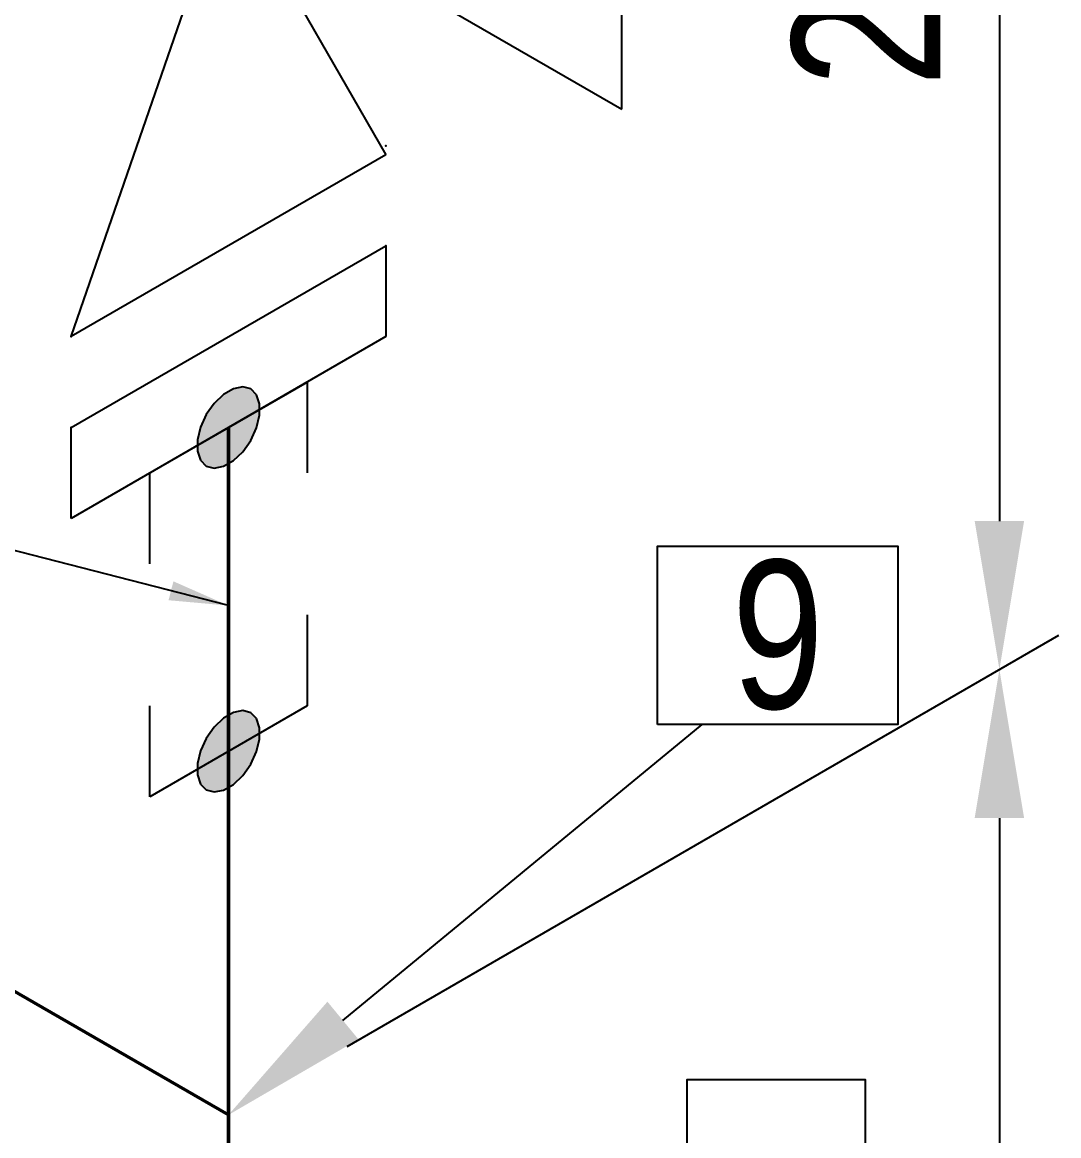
# Model space of a CAD drawing. Header units: millimetres. Extents: x 0 to 594, y 0 to 420.
# Drawn here: x 280.3 to 297.76, y 128.07 to 146.82 of the extents above; entities that cross this region are included whole.
import ezdxf
from ezdxf import colors
from ezdxf.entities.mleader import LeaderData, LeaderLine
from ezdxf.enums import TextEntityAlignment as Align
from ezdxf.math import Vec2, Vec3

# ---------------------------------------------------------------- set-up
doc = ezdxf.new("R2010")
doc.units = ezdxf.units.MM
doc.header["$LTSCALE"] = 0.25
for name, color, linetype in [('밸브', 4, 'Continuous'), ('용접', 1, 'Continuous'), ('주석', 7, 'Continuous'), ('치수', 1, 'Continuous')]:
    doc.layers.add(name, color=color, linetype=linetype)
doc.layers.add('파이프 작은 보어', color=30, linetype='Continuous', lineweight=50)
doc.styles.add('AdskIsoAnnotation', font='arial.ttf', dxfattribs={"width": 0.8, "height": 1})
doc.styles.add('AdskIsoMetric', font='arial.ttf', dxfattribs={"width": 0.8, "height": 2.5})
doc.styles.add('AdskIsoMetric-30', font='arial.ttf', dxfattribs={"width": 0.8, "height": 2.5})
doc.styles.add('AdskIsoMetric30', font='arial.ttf', dxfattribs={"width": 0.8, "oblique": 30, "height": 2.5})
doc.styles.get("Standard").update_dxf_attribs({"font": 'arial.ttf'})
doc.dimstyles.new('AdskIsoMetric', dxfattribs={"dimtxt": 2.5, "dimasz": 2.5, "dimexe": 1, "dimexo": 2, "dimgap": 0.8, "dimtad": 1, "dimdec": 0, "dimrnd": 1, "dimzin": 0, "dimdsep": 46, "dimtxsty": 'AdskIsoMetric', "dimcen": 0, "dimclrt": 7, "dimadec": 0, "dimazin": 0, "dimtfac": 1, "dimtdec": 0, "dimtmove": 1, "dimatfit": 3, "dimfxl": 0, "dimfrac": 2, "dimtolj": 1, "dimtzin": 0, "dimarcsym": 0})

# ---------------------------------------------------------------- blocks, each defined once
blk = doc.blocks.new('플랜지-2-IsoRight')
at = {"color": 0, "linetype": 'ByBlock', "lineweight": -2}
blk.add_wipeout([(0.0442, -0.2296), (-0.0442, -0.1786), (-0.0442, 0.2296), (0.0442, 0.1786)], dxfattribs=at)
at = {"color": 0, "linetype": 'ByBlock', "lineweight": -2, "extrusion": (-0.707107, -0.408248, 0.57735)}
for p, q in [((-0.0442, -0.1786), (-0.0442, 0.2296)), ((-0.0442, 0.2296), (0.0442, 0.1786)), ((0.0442, 0.1786), (0.0442, -0.2296)), ((0.0442, -0.2296), (-0.0442, -0.1786))]:
    blk.add_line(p, q, dxfattribs=at)
at = {"color": 0, "linetype": 'ByBlock', "lineweight": -2}
blk.add_wipeout([(0.0442, -0.2296), (-0.0442, -0.1786), (-0.0442, 0.2296), (0.0442, 0.1786)], dxfattribs=at)
at = {"color": 0, "linetype": 'ByBlock', "lineweight": -2, "extrusion": (-0.707107, -0.408248, 0.57735)}
for p, q in [((-0.0442, -0.1786), (-0.0442, 0.2296)), ((-0.0442, 0.2296), (0.0442, 0.1786)), ((0.0442, 0.1786), (0.0442, -0.2296)), ((0.0442, -0.2296), (-0.0442, -0.1786))]:
    blk.add_line(p, q, dxfattribs=at)
blk = doc.blocks.new('개스킷-2-IsoRight')
at = {"color": 0, "linetype": 'ByBlock', "lineweight": -2, "extrusion": (-1, 0, 0)}
for p in [(-0.0529, 0.2347), (0.0442, 0.1786), (-0.0442, -0.1786), (0.0442, -0.2296)]:
    blk.add_point(p, dxfattribs=at)
blk = doc.blocks.new('볼 밸브-2-IsoRight')
at = {"color": 0, "linetype": 'ByBlock', "lineweight": -2, "extrusion": (-0.707107, -0.408248, 0.57735)}
for p, q in [((-0.3536, 0), (-0.3536, 0.4082)), ((-0.3536, 0.4082), (-0.1006, 0.1163)), ((-0.1006, -0.0002), (-0.3536, 0)), ((0.3536, 0), (0.1007, -0.0001)), ((0.3536, -0.4082), (0.3536, 0)), ((0.1125, -0.065), (0.1125, -0.065)), ((0.1006, -0.1163), (0.3536, -0.4082))]:
    blk.add_line(p, q, dxfattribs=at)
at = {"linetype": 'ByBlock'}
for start_param, end_param in [(-2.356194, 0.785398), (0.785398, 3.926991)]:
    blk.add_ellipse((0, 0), major_axis=(-0.0796, 0.1378), ratio=0.57735, start_param=start_param, end_param=end_param, dxfattribs=at)
blk = doc.blocks.new('Operator_Lever-1-IsoLeft')
at = {"color": 0, "linetype": 'ByBlock', "lineweight": -2, "extrusion": (0, 0.816497, 0.57735)}
for p, q in [((0, 0), (-0.4419, -0.2552)), ((-0.4419, -0.2552), (-0.2652, -0.3572))]:
    blk.add_line(p, q, dxfattribs=at)
blk = doc.blocks.new('*D75')
at = {"layer": 'Defpoints', "color": 0}
for p in [(249.425, 146.211), (238.202, 139.731), (283.77, 128.422)]:
    blk.add_point(p, dxfattribs=at)
at = {"layer": '치수', "color": 0, "lineweight": -2}
for p, q in [((247.425, 145.056), (237.202, 139.154)), ((268.615, 122.172), (240.367, 138.481)), ((281.77, 127.268), (269.78, 120.345))]:
    blk.add_line(p, q, dxfattribs=at)
at = {"layer": '치수', "color": 0}
for points in [[(240.576, 138.842), (240.159, 138.12), (238.202, 139.731)], [(268.823, 122.533), (268.407, 121.812), (270.78, 120.922)]]:
    blk.add_solid(points, dxfattribs=at)
at = {"layer": '치수', "color": 7, "insert": (258.297, 130.746), "char_height": 2.5, "attachment_point": 5, "rotation": 330, "style": 'AdskIsoMetric30'}
blk.add_mtext('\\A1;359', dxfattribs=at)
blk = doc.blocks.new('*D76')
at = {"layer": 'Defpoints', "color": 0}
for p in [(286.422, 156.839), (296.761, 135.922), (283.77, 128.422)]:
    blk.add_point(p, dxfattribs=at)
at = {"layer": '치수', "color": 0, "lineweight": -2}
for p, q in [((288.422, 157.994), (297.761, 163.386)), ((296.761, 160.308), (296.761, 138.422)), ((285.77, 129.577), (297.761, 136.5))]:
    blk.add_line(p, q, dxfattribs=at)
at = {"layer": '치수', "color": 0}
for points in [[(296.344, 160.308), (297.177, 160.308), (296.761, 162.808)], [(296.344, 138.422), (297.177, 138.422), (296.761, 135.922)]]:
    blk.add_solid(points, dxfattribs=at)
at = {"layer": '치수', "color": 7, "insert": (294.516, 148.069), "char_height": 2.5, "attachment_point": 5, "rotation": 90, "style": 'AdskIsoMetric-30'}
blk.add_mtext('\\A1;227', dxfattribs=at)
blk = doc.blocks.new('*D77')
at = {"layer": 'Defpoints', "color": 0}
for p in [(283.77, 128.422), (296.761, 97.459), (283.77, 89.959)]:
    blk.add_point(p, dxfattribs=at)
at = {"layer": '치수', "color": 0, "lineweight": -2}
for p, q in [((285.77, 129.577), (297.761, 136.5)), ((296.761, 133.422), (296.761, 99.959)), ((285.77, 91.114), (297.761, 98.037))]:
    blk.add_line(p, q, dxfattribs=at)
at = {"layer": '치수', "color": 0}
for points in [[(296.344, 133.422), (297.177, 133.422), (296.761, 135.922)], [(296.344, 99.959), (297.177, 99.959), (296.761, 97.459)]]:
    blk.add_solid(points, dxfattribs=at)
at = {"layer": '치수', "color": 7, "insert": (294.494, 115.382), "char_height": 2.5, "attachment_point": 5, "rotation": 90, "style": 'AdskIsoMetric-30'}
blk.add_mtext('\\A1;328', dxfattribs=at)
blk = doc.blocks.new('티-2-Iso2DSkew0')
at = {"color": 0, "linetype": 'ByBlock', "lineweight": -2, "extrusion": (-0.707107, -0.408248, 0.57735)}
for p, q in [((0, 0), (0, 6.124)), ((0, 0), (-5.303, 3.062)), ((0, -6.124), (0, 0))]:
    blk.add_line(p, q, dxfattribs=at)
blk = doc.blocks.new('SocketWeld-2-IsoRight')
blk.add_hatch(color=256).paths.add_polyline_path([(0.0055, -0.0435), (0.0057, -0.0436), (0.006, -0.0436), (0.0062, -0.0436), (0.0064, -0.0437), (0.0066, -0.0437), (0.0068, -0.0438), (0.007, -0.0438), (0.0072, -0.0439), (0.0075, -0.0439), (0.0077, -0.0439), (0.0079, -0.044), (0.0081, -0.044), (0.0083, -0.0441), (0.0085, -0.0441), (0.0088, -0.0442), (0.009, -0.0442), (0.0092, -0.0443), (0.0094, -0.0443), (0.0096, -0.0443), (0.0098, -0.0444), (0.01, -0.0444), (0.0103, -0.0445), (0.0105, -0.0445), (0.0107, -0.0446), (0.0109, -0.0446), (0.0111, -0.0446), (0.0113, -0.0447), (0.0115, -0.0447), (0.0118, -0.0448), (0.012, -0.0448), (0.0122, -0.0449), (0.0124, -0.0449), (0.0126, -0.0449), (0.0128, -0.045), (0.013, -0.045), (0.0133, -0.0451), (0.0135, -0.0451), (0.0137, -0.0452), (0.0139, -0.0452), (0.0141, -0.0453), (0.0143, -0.0453), (0.0145, -0.0453), (0.0148, -0.0454), (0.015, -0.0454), (0.0152, -0.0455), (0.0154, -0.0455), (0.0156, -0.0456), (0.0158, -0.0456), (0.0161, -0.0456), (0.0161, -0.0456), (0.0162, -0.0456), (0.0164, -0.0455), (0.0166, -0.0455), (0.0168, -0.0455), (0.017, -0.0454), (0.0171, -0.0454), (0.0173, -0.0453), (0.0175, -0.0453), (0.0177, -0.0452), (0.0179, -0.0452), (0.0181, -0.0451), (0.0182, -0.0451), (0.0184, -0.045), (0.0186, -0.045), (0.0188, -0.0449), (0.019, -0.0449), (0.0192, -0.0448), (0.0193, -0.0448), (0.0195, -0.0447), (0.0197, -0.0447), (0.0199, -0.0446), (0.0201, -0.0446), (0.0203, -0.0445), (0.0204, -0.0445), (0.0206, -0.0444), (0.0208, -0.0444), (0.021, -0.0444), (0.0212, -0.0443), (0.0213, -0.0443), (0.0215, -0.0442), (0.0217, -0.0442), (0.0219, -0.0441), (0.0221, -0.0441), (0.0223, -0.044), (0.0224, -0.044), (0.0226, -0.0439), (0.0228, -0.0439), (0.023, -0.0438), (0.0232, -0.0438), (0.0234, -0.0437), (0.0235, -0.0437), (0.0237, -0.0436), (0.0239, -0.0436), (0.0241, -0.0435), (0.0243, -0.0435), (0.0245, -0.0434), (0.0246, -0.0434), (0.0248, -0.0433), (0.025, -0.0433), (0.025, -0.0433), (0.0251, -0.0432), (0.0253, -0.043), (0.0254, -0.0429), (0.0255, -0.0428), (0.0257, -0.0426), (0.0258, -0.0425), (0.0259, -0.0424), (0.0261, -0.0422), (0.0262, -0.0421), (0.0263, -0.042), (0.0265, -0.0418), (0.0266, -0.0417), (0.0267, -0.0416), (0.0269, -0.0414), (0.027, -0.0413), (0.0271, -0.0412), (0.0273, -0.041), (0.0274, -0.0409), (0.0275, -0.0408), (0.0277, -0.0406), (0.0278, -0.0405), (0.0279, -0.0403), (0.0281, -0.0402), (0.0282, -0.0401), (0.0283, -0.0399), (0.0284, -0.0398), (0.0286, -0.0397), (0.0287, -0.0395), (0.0288, -0.0394), (0.029, -0.0393), (0.0291, -0.0391), (0.0292, -0.039), (0.0294, -0.0389), (0.0295, -0.0387), (0.0296, -0.0386), (0.0298, -0.0385), (0.0299, -0.0383), (0.03, -0.0382), (0.0302, -0.0381), (0.0303, -0.0379), (0.0304, -0.0378), (0.0306, -0.0377), (0.0307, -0.0375), (0.0308, -0.0374), (0.031, -0.0373), (0.0311, -0.0371), (0.0312, -0.037), (0.0314, -0.0369), (0.0315, -0.0367), (0.0315, -0.0367), (0.0316, -0.0365), (0.0316, -0.0363), (0.0317, -0.0361), (0.0318, -0.0359), (0.0319, -0.0357), (0.0319, -0.0355), (0.032, -0.0353), (0.0321, -0.0351), (0.0321, -0.0349), (0.0322, -0.0346), (0.0323, -0.0344), (0.0323, -0.0342), (0.0324, -0.034), (0.0325, -0.0338), (0.0325, -0.0336), (0.0326, -0.0334), (0.0327, -0.0332), (0.0328, -0.033), (0.0328, -0.0328), (0.0329, -0.0326), (0.033, -0.0324), (0.033, -0.0322), (0.0331, -0.0319), (0.0332, -0.0317), (0.0332, -0.0315), (0.0333, -0.0313), (0.0334, -0.0311), (0.0335, -0.0309), (0.0335, -0.0307), (0.0336, -0.0305), (0.0337, -0.0303), (0.0337, -0.0301), (0.0338, -0.0299), (0.0339, -0.0297), (0.0339, -0.0295), (0.034, -0.0292), (0.0341, -0.029), (0.0342, -0.0288), (0.0342, -0.0286), (0.0343, -0.0284), (0.0344, -0.0282), (0.0344, -0.028), (0.0345, -0.0278), (0.0346, -0.0276), (0.0346, -0.0274), (0.0347, -0.0272), (0.0348, -0.027), (0.0349, -0.0268), (0.0349, -0.0265), (0.0349, -0.0265), (0.0349, -0.0263), (0.0349, -0.026), (0.0349, -0.0258), (0.0349, -0.0255), (0.0349, -0.0252), (0.0349, -0.025), (0.0349, -0.0247), (0.0349, -0.0245), (0.0349, -0.0242), (0.0349, -0.0239), (0.0349, -0.0237), (0.0349, -0.0234), (0.0349, -0.0232), (0.0349, -0.0229), (0.0349, -0.0226), (0.0349, -0.0224), (0.0349, -0.0221), (0.0349, -0.0219), (0.0349, -0.0216), (0.0349, -0.0213), (0.0349, -0.0211), (0.0349, -0.0208), (0.0349, -0.0206), (0.0349, -0.0203), (0.0349, -0.02), (0.0349, -0.0198), (0.0349, -0.0195), (0.0349, -0.0192), (0.0349, -0.019), (0.0349, -0.0187), (0.0349, -0.0185), (0.0349, -0.0182), (0.0349, -0.0179), (0.0349, -0.0177), (0.0349, -0.0174), (0.0349, -0.0172), (0.0349, -0.0169), (0.0349, -0.0166), (0.0349, -0.0164), (0.0349, -0.0161), (0.0349, -0.0159), (0.0349, -0.0156), (0.0349, -0.0153), (0.0349, -0.0151), (0.0349, -0.0148), (0.0349, -0.0146), (0.0349, -0.0143), (0.0349, -0.014), (0.0349, -0.0138), (0.0349, -0.0138), (0.0349, -0.0135), (0.0348, -0.0132), (0.0347, -0.0129), (0.0346, -0.0126), (0.0346, -0.0123), (0.0345, -0.012), (0.0344, -0.0118), (0.0344, -0.0115), (0.0343, -0.0112), (0.0342, -0.0109), (0.0342, -0.0106), (0.0341, -0.0103), (0.034, -0.01), (0.0339, -0.0097), (0.0339, -0.0095), (0.0338, -0.0092), (0.0337, -0.0089), (0.0337, -0.0086), (0.0336, -0.0083), (0.0335, -0.008), (0.0335, -0.0077), (0.0334, -0.0074), (0.0333, -0.0071), (0.0332, -0.0069), (0.0332, -0.0066), (0.0331, -0.0063), (0.033, -0.006), (0.033, -0.0057), (0.0329, -0.0054), (0.0328, -0.0051), (0.0328, -0.0048), (0.0327, -0.0046), (0.0326, -0.0043), (0.0325, -0.004), (0.0325, -0.0037), (0.0324, -0.0034), (0.0323, -0.0031), (0.0323, -0.0028), (0.0322, -0.0025), (0.0321, -0.0022), (0.0321, -0.002), (0.032, -0.0017), (0.0319, -0.0014), (0.0319, -0.0011), (0.0318, -0.0008), (0.0317, -0.0005), (0.0316, -0.0002), (0.0316, 0.0001), (0.0315, 0.0003), (0.0315, 0.0003), (0.0314, 0.0006), (0.0312, 0.0009), (0.0311, 0.0012), (0.031, 0.0015), (0.0308, 0.0018), (0.0307, 0.0021), (0.0306, 0.0024), (0.0304, 0.0026), (0.0303, 0.0029), (0.0302, 0.0032), (0.03, 0.0035), (0.0299, 0.0038), (0.0298, 0.0041), (0.0296, 0.0044), (0.0295, 0.0047), (0.0294, 0.0049), (0.0292, 0.0052), (0.0291, 0.0055), (0.029, 0.0058), (0.0288, 0.0061), (0.0287, 0.0064), (0.0286, 0.0067), (0.0284, 0.007), (0.0283, 0.0072), (0.0282, 0.0075), (0.0281, 0.0078), (0.0279, 0.0081), (0.0278, 0.0084), (0.0277, 0.0087), (0.0275, 0.009), (0.0274, 0.0093), (0.0273, 0.0095), (0.0271, 0.0098), (0.027, 0.0101), (0.0269, 0.0104), (0.0267, 0.0107), (0.0266, 0.011), (0.0265, 0.0113), (0.0263, 0.0116), (0.0262, 0.0118), (0.0261, 0.0121), (0.0259, 0.0124), (0.0258, 0.0127), (0.0257, 0.013), (0.0255, 0.0133), (0.0254, 0.0136), (0.0253, 0.0139), (0.0251, 0.0141), (0.025, 0.0144), (0.025, 0.0144), (0.0248, 0.0147), (0.0246, 0.015), (0.0245, 0.0152), (0.0243, 0.0155), (0.0241, 0.0157), (0.0239, 0.016), (0.0237, 0.0162), (0.0235, 0.0165), (0.0234, 0.0168), (0.0232, 0.017), (0.023, 0.0173), (0.0228, 0.0175), (0.0226, 0.0178), (0.0224, 0.0181), (0.0223, 0.0183), (0.0221, 0.0186), (0.0219, 0.0188), (0.0217, 0.0191), (0.0215, 0.0193), (0.0213, 0.0196), (0.0212, 0.0199), (0.021, 0.0201), (0.0208, 0.0204), (0.0206, 0.0206), (0.0204, 0.0209), (0.0203, 0.0212), (0.0201, 0.0214), (0.0199, 0.0217), (0.0197, 0.0219), (0.0195, 0.0222), (0.0193, 0.0225), (0.0192, 0.0227), (0.019, 0.023), (0.0188, 0.0232), (0.0186, 0.0235), (0.0184, 0.0237), (0.0182, 0.024), (0.0181, 0.0243), (0.0179, 0.0245), (0.0177, 0.0248), (0.0175, 0.025), (0.0173, 0.0253), (0.0171, 0.0256), (0.017, 0.0258), (0.0168, 0.0261), (0.0166, 0.0263), (0.0164, 0.0266), (0.0162, 0.0268), (0.0161, 0.0271), (0.0161, 0.0271), (0.0158, 0.0273), (0.0156, 0.0275), (0.0154, 0.0277), (0.0152, 0.0279), (0.015, 0.0281), (0.0148, 0.0283), (0.0145, 0.0285), (0.0143, 0.0287), (0.0141, 0.0289), (0.0139, 0.0292), (0.0137, 0.0294), (0.0135, 0.0296), (0.0133, 0.0298), (0.013, 0.03), (0.0128, 0.0302), (0.0126, 0.0304), (0.0124, 0.0306), (0.0122, 0.0308), (0.012, 0.031), (0.0118, 0.0312), (0.0115, 0.0314), (0.0113, 0.0316), (0.0111, 0.0318), (0.0109, 0.032), (0.0107, 0.0322), (0.0105, 0.0324), (0.0103, 0.0326), (0.01, 0.0328), (0.0098, 0.033), (0.0096, 0.0332), (0.0094, 0.0334), (0.0092, 0.0337), (0.009, 0.0339), (0.0088, 0.0341), (0.0085, 0.0343), (0.0083, 0.0345), (0.0081, 0.0347), (0.0079, 0.0349), (0.0077, 0.0351), (0.0075, 0.0353), (0.0072, 0.0355), (0.007, 0.0357), (0.0068, 0.0359), (0.0066, 0.0361), (0.0064, 0.0363), (0.0062, 0.0365), (0.006, 0.0367), (0.0057, 0.0369), (0.0055, 0.0371), (0.0055, 0.0371), (0.0053, 0.0373), (0.0051, 0.0374), (0.0049, 0.0375), (0.0046, 0.0377), (0.0044, 0.0378), (0.0042, 0.0379), (0.004, 0.038), (0.0037, 0.0382), (0.0035, 0.0383), (0.0033, 0.0384), (0.003, 0.0386), (0.0028, 0.0387), (0.0026, 0.0388), (0.0024, 0.039), (0.0021, 0.0391), (0.0019, 0.0392), (0.0017, 0.0393), (0.0015, 0.0395), (0.0012, 0.0396), (0.001, 0.0397), (0.0008, 0.0399), (0.0006, 0.04), (0.0003, 0.0401), (0.0001, 0.0403), (-0.0001, 0.0404), (-0.0003, 0.0405), (-0.0006, 0.0406), (-0.0008, 0.0408), (-0.001, 0.0409), (-0.0012, 0.041), (-0.0015, 0.0412), (-0.0017, 0.0413), (-0.0019, 0.0414), (-0.0021, 0.0416), (-0.0024, 0.0417), (-0.0026, 0.0418), (-0.0028, 0.042), (-0.003, 0.0421), (-0.0033, 0.0422), (-0.0035, 0.0423), (-0.0037, 0.0425), (-0.004, 0.0426), (-0.0042, 0.0427), (-0.0044, 0.0429), (-0.0046, 0.043), (-0.0049, 0.0431), (-0.0051, 0.0433), (-0.0053, 0.0434), (-0.0055, 0.0435), (-0.0055, 0.0435), (-0.0057, 0.0436), (-0.006, 0.0436), (-0.0062, 0.0436), (-0.0064, 0.0437), (-0.0066, 0.0437), (-0.0068, 0.0438), (-0.007, 0.0438), (-0.0072, 0.0439), (-0.0075, 0.0439), (-0.0077, 0.0439), (-0.0079, 0.044), (-0.0081, 0.044), (-0.0083, 0.0441), (-0.0085, 0.0441), (-0.0088, 0.0442), (-0.009, 0.0442), (-0.0092, 0.0443), (-0.0094, 0.0443), (-0.0096, 0.0443), (-0.0098, 0.0444), (-0.01, 0.0444), (-0.0103, 0.0445), (-0.0105, 0.0445), (-0.0107, 0.0446), (-0.0109, 0.0446), (-0.0111, 0.0446), (-0.0113, 0.0447), (-0.0115, 0.0447), (-0.0118, 0.0448), (-0.012, 0.0448), (-0.0122, 0.0449), (-0.0124, 0.0449), (-0.0126, 0.0449), (-0.0128, 0.045), (-0.013, 0.045), (-0.0133, 0.0451), (-0.0135, 0.0451), (-0.0137, 0.0452), (-0.0139, 0.0452), (-0.0141, 0.0453), (-0.0143, 0.0453), (-0.0145, 0.0453), (-0.0148, 0.0454), (-0.015, 0.0454), (-0.0152, 0.0455), (-0.0154, 0.0455), (-0.0156, 0.0456), (-0.0158, 0.0456), (-0.0161, 0.0456), (-0.0161, 0.0456), (-0.0162, 0.0456), (-0.0164, 0.0455), (-0.0166, 0.0455), (-0.0168, 0.0455), (-0.017, 0.0454), (-0.0171, 0.0454), (-0.0173, 0.0453), (-0.0175, 0.0453), (-0.0177, 0.0452), (-0.0179, 0.0452), (-0.0181, 0.0451), (-0.0182, 0.0451), (-0.0184, 0.045), (-0.0186, 0.045), (-0.0188, 0.0449), (-0.019, 0.0449), (-0.0192, 0.0448), (-0.0193, 0.0448), (-0.0195, 0.0447), (-0.0197, 0.0447), (-0.0199, 0.0446), (-0.0201, 0.0446), (-0.0203, 0.0445), (-0.0204, 0.0445), (-0.0206, 0.0444), (-0.0208, 0.0444), (-0.021, 0.0444), (-0.0212, 0.0443), (-0.0213, 0.0443), (-0.0215, 0.0442), (-0.0217, 0.0442), (-0.0219, 0.0441), (-0.0221, 0.0441), (-0.0223, 0.044), (-0.0224, 0.044), (-0.0226, 0.0439), (-0.0228, 0.0439), (-0.023, 0.0438), (-0.0232, 0.0438), (-0.0234, 0.0437), (-0.0235, 0.0437), (-0.0237, 0.0436), (-0.0239, 0.0436), (-0.0241, 0.0435), (-0.0243, 0.0435), (-0.0245, 0.0434), (-0.0246, 0.0434), (-0.0248, 0.0433), (-0.025, 0.0433), (-0.025, 0.0433), (-0.0251, 0.0432), (-0.0253, 0.043), (-0.0254, 0.0429), (-0.0255, 0.0428), (-0.0257, 0.0426), (-0.0258, 0.0425), (-0.0259, 0.0424), (-0.0261, 0.0422), (-0.0262, 0.0421), (-0.0263, 0.042), (-0.0265, 0.0418), (-0.0266, 0.0417), (-0.0267, 0.0416), (-0.0269, 0.0414), (-0.027, 0.0413), (-0.0271, 0.0412), (-0.0273, 0.041), (-0.0274, 0.0409), (-0.0275, 0.0408), (-0.0277, 0.0406), (-0.0278, 0.0405), (-0.0279, 0.0403), (-0.0281, 0.0402), (-0.0282, 0.0401), (-0.0283, 0.0399), (-0.0284, 0.0398), (-0.0286, 0.0397), (-0.0287, 0.0395), (-0.0288, 0.0394), (-0.029, 0.0393), (-0.0291, 0.0391), (-0.0292, 0.039), (-0.0294, 0.0389), (-0.0295, 0.0387), (-0.0296, 0.0386), (-0.0298, 0.0385), (-0.0299, 0.0383), (-0.03, 0.0382), (-0.0302, 0.0381), (-0.0303, 0.0379), (-0.0304, 0.0378), (-0.0306, 0.0377), (-0.0307, 0.0375), (-0.0308, 0.0374), (-0.031, 0.0373), (-0.0311, 0.0371), (-0.0312, 0.037), (-0.0314, 0.0369), (-0.0315, 0.0367), (-0.0315, 0.0367), (-0.0316, 0.0365), (-0.0316, 0.0363), (-0.0317, 0.0361), (-0.0318, 0.0359), (-0.0319, 0.0357), (-0.0319, 0.0355), (-0.032, 0.0353), (-0.0321, 0.0351), (-0.0321, 0.0349), (-0.0322, 0.0346), (-0.0323, 0.0344), (-0.0323, 0.0342), (-0.0324, 0.034), (-0.0325, 0.0338), (-0.0325, 0.0336), (-0.0326, 0.0334), (-0.0327, 0.0332), (-0.0328, 0.033), (-0.0328, 0.0328), (-0.0329, 0.0326), (-0.033, 0.0324), (-0.033, 0.0322), (-0.0331, 0.0319), (-0.0332, 0.0317), (-0.0332, 0.0315), (-0.0333, 0.0313), (-0.0334, 0.0311), (-0.0335, 0.0309), (-0.0335, 0.0307), (-0.0336, 0.0305), (-0.0337, 0.0303), (-0.0337, 0.0301), (-0.0338, 0.0299), (-0.0339, 0.0297), (-0.0339, 0.0295), (-0.034, 0.0292), (-0.0341, 0.029), (-0.0342, 0.0288), (-0.0342, 0.0286), (-0.0343, 0.0284), (-0.0344, 0.0282), (-0.0344, 0.028), (-0.0345, 0.0278), (-0.0346, 0.0276), (-0.0346, 0.0274), (-0.0347, 0.0272), (-0.0348, 0.027), (-0.0349, 0.0268), (-0.0349, 0.0265), (-0.0349, 0.0265), (-0.0349, 0.0263), (-0.0349, 0.026), (-0.0349, 0.0258), (-0.0349, 0.0255), (-0.0349, 0.0252), (-0.0349, 0.025), (-0.0349, 0.0247), (-0.0349, 0.0245), (-0.0349, 0.0242), (-0.0349, 0.0239), (-0.0349, 0.0237), (-0.0349, 0.0234), (-0.0349, 0.0232), (-0.0349, 0.0229), (-0.0349, 0.0226), (-0.0349, 0.0224), (-0.0349, 0.0221), (-0.0349, 0.0219), (-0.0349, 0.0216), (-0.0349, 0.0213), (-0.0349, 0.0211), (-0.0349, 0.0208), (-0.0349, 0.0206), (-0.0349, 0.0203), (-0.0349, 0.02), (-0.0349, 0.0198), (-0.0349, 0.0195), (-0.0349, 0.0192), (-0.0349, 0.019), (-0.0349, 0.0187), (-0.0349, 0.0185), (-0.0349, 0.0182), (-0.0349, 0.0179), (-0.0349, 0.0177), (-0.0349, 0.0174), (-0.0349, 0.0172), (-0.0349, 0.0169), (-0.0349, 0.0166), (-0.0349, 0.0164), (-0.0349, 0.0161), (-0.0349, 0.0159), (-0.0349, 0.0156), (-0.0349, 0.0153), (-0.0349, 0.0151), (-0.0349, 0.0148), (-0.0349, 0.0146), (-0.0349, 0.0143), (-0.0349, 0.014), (-0.0349, 0.0138), (-0.0349, 0.0138), (-0.0349, 0.0135), (-0.0348, 0.0132), (-0.0347, 0.0129), (-0.0346, 0.0126), (-0.0346, 0.0123), (-0.0345, 0.012), (-0.0344, 0.0118), (-0.0344, 0.0115), (-0.0343, 0.0112), (-0.0342, 0.0109), (-0.0342, 0.0106), (-0.0341, 0.0103), (-0.034, 0.01), (-0.0339, 0.0097), (-0.0339, 0.0095), (-0.0338, 0.0092), (-0.0337, 0.0089), (-0.0337, 0.0086), (-0.0336, 0.0083), (-0.0335, 0.008), (-0.0335, 0.0077), (-0.0334, 0.0074), (-0.0333, 0.0071), (-0.0332, 0.0069), (-0.0332, 0.0066), (-0.0331, 0.0063), (-0.033, 0.006), (-0.033, 0.0057), (-0.0329, 0.0054), (-0.0328, 0.0051), (-0.0328, 0.0048), (-0.0327, 0.0046), (-0.0326, 0.0043), (-0.0325, 0.004), (-0.0325, 0.0037), (-0.0324, 0.0034), (-0.0323, 0.0031), (-0.0323, 0.0028), (-0.0322, 0.0025), (-0.0321, 0.0022), (-0.0321, 0.002), (-0.032, 0.0017), (-0.0319, 0.0014), (-0.0319, 0.0011), (-0.0318, 0.0008), (-0.0317, 0.0005), (-0.0316, 0.0002), (-0.0316, -0.0001), (-0.0315, -0.0003), (-0.0315, -0.0003), (-0.0314, -0.0006), (-0.0312, -0.0009), (-0.0311, -0.0012), (-0.031, -0.0015), (-0.0308, -0.0018), (-0.0307, -0.0021), (-0.0306, -0.0024), (-0.0304, -0.0026), (-0.0303, -0.0029), (-0.0302, -0.0032), (-0.03, -0.0035), (-0.0299, -0.0038), (-0.0298, -0.0041), (-0.0296, -0.0044), (-0.0295, -0.0047), (-0.0294, -0.0049), (-0.0292, -0.0052), (-0.0291, -0.0055), (-0.029, -0.0058), (-0.0288, -0.0061), (-0.0287, -0.0064), (-0.0286, -0.0067), (-0.0284, -0.007), (-0.0283, -0.0072), (-0.0282, -0.0075), (-0.0281, -0.0078), (-0.0279, -0.0081), (-0.0278, -0.0084), (-0.0277, -0.0087), (-0.0275, -0.009), (-0.0274, -0.0093), (-0.0273, -0.0095), (-0.0271, -0.0098), (-0.027, -0.0101), (-0.0269, -0.0104), (-0.0267, -0.0107), (-0.0266, -0.011), (-0.0265, -0.0113), (-0.0263, -0.0116), (-0.0262, -0.0118), (-0.0261, -0.0121), (-0.0259, -0.0124), (-0.0258, -0.0127), (-0.0257, -0.013), (-0.0255, -0.0133), (-0.0254, -0.0136), (-0.0253, -0.0139), (-0.0251, -0.0141), (-0.025, -0.0144), (-0.025, -0.0144), (-0.0248, -0.0147), (-0.0246, -0.015), (-0.0245, -0.0152), (-0.0243, -0.0155), (-0.0241, -0.0157), (-0.0239, -0.016), (-0.0237, -0.0162), (-0.0235, -0.0165), (-0.0234, -0.0168), (-0.0232, -0.017), (-0.023, -0.0173), (-0.0228, -0.0175), (-0.0226, -0.0178), (-0.0224, -0.0181), (-0.0223, -0.0183), (-0.0221, -0.0186), (-0.0219, -0.0188), (-0.0217, -0.0191), (-0.0215, -0.0193), (-0.0213, -0.0196), (-0.0212, -0.0199), (-0.021, -0.0201), (-0.0208, -0.0204), (-0.0206, -0.0206), (-0.0204, -0.0209), (-0.0203, -0.0212), (-0.0201, -0.0214), (-0.0199, -0.0217), (-0.0197, -0.0219), (-0.0195, -0.0222), (-0.0193, -0.0225), (-0.0192, -0.0227), (-0.019, -0.023), (-0.0188, -0.0232), (-0.0186, -0.0235), (-0.0184, -0.0237), (-0.0182, -0.024), (-0.0181, -0.0243), (-0.0179, -0.0245), (-0.0177, -0.0248), (-0.0175, -0.025), (-0.0173, -0.0253), (-0.0171, -0.0256), (-0.017, -0.0258), (-0.0168, -0.0261), (-0.0166, -0.0263), (-0.0164, -0.0266), (-0.0162, -0.0268), (-0.0161, -0.0271), (-0.0161, -0.0271), (-0.0158, -0.0273), (-0.0156, -0.0275), (-0.0154, -0.0277), (-0.0152, -0.0279), (-0.015, -0.0281), (-0.0148, -0.0283), (-0.0145, -0.0285), (-0.0143, -0.0287), (-0.0141, -0.0289), (-0.0139, -0.0292), (-0.0137, -0.0294), (-0.0135, -0.0296), (-0.0133, -0.0298), (-0.013, -0.03), (-0.0128, -0.0302), (-0.0126, -0.0304), (-0.0124, -0.0306), (-0.0122, -0.0308), (-0.012, -0.031), (-0.0118, -0.0312), (-0.0115, -0.0314), (-0.0113, -0.0316), (-0.0111, -0.0318), (-0.0109, -0.032), (-0.0107, -0.0322), (-0.0105, -0.0324), (-0.0103, -0.0326), (-0.01, -0.0328), (-0.0098, -0.033), (-0.0096, -0.0332), (-0.0094, -0.0334), (-0.0092, -0.0337), (-0.009, -0.0339), (-0.0088, -0.0341), (-0.0085, -0.0343), (-0.0083, -0.0345), (-0.0081, -0.0347), (-0.0079, -0.0349), (-0.0077, -0.0351), (-0.0075, -0.0353), (-0.0072, -0.0355), (-0.007, -0.0357), (-0.0068, -0.0359), (-0.0066, -0.0361), (-0.0064, -0.0363), (-0.0062, -0.0365), (-0.006, -0.0367), (-0.0057, -0.0369), (-0.0055, -0.0371), (-0.0055, -0.0371), (-0.0053, -0.0373), (-0.0051, -0.0374), (-0.0049, -0.0375), (-0.0046, -0.0377), (-0.0044, -0.0378), (-0.0042, -0.0379), (-0.004, -0.038), (-0.0037, -0.0382), (-0.0035, -0.0383), (-0.0033, -0.0384), (-0.003, -0.0386), (-0.0028, -0.0387), (-0.0026, -0.0388), (-0.0024, -0.039), (-0.0021, -0.0391), (-0.0019, -0.0392), (-0.0017, -0.0393), (-0.0015, -0.0395), (-0.0012, -0.0396), (-0.001, -0.0397), (-0.0008, -0.0399), (-0.0006, -0.04), (-0.0003, -0.0401), (-0.0001, -0.0403), (0.0001, -0.0404), (0.0003, -0.0405), (0.0006, -0.0406), (0.0008, -0.0408), (0.001, -0.0409), (0.0012, -0.041), (0.0015, -0.0412), (0.0017, -0.0413), (0.0019, -0.0414), (0.0021, -0.0416), (0.0024, -0.0417), (0.0026, -0.0418), (0.0028, -0.042), (0.003, -0.0421), (0.0033, -0.0422), (0.0035, -0.0423), (0.0037, -0.0425), (0.004, -0.0426), (0.0042, -0.0427), (0.0044, -0.0429), (0.0046, -0.043), (0.0049, -0.0431), (0.0051, -0.0433), (0.0053, -0.0434)], flags=0)
at = {"color": 0, "linetype": 'ByBlock', "lineweight": -2, "extrusion": (-0.707107, -0.408248, 0.57735)}
for p, q in [((-0.0884, 0.1531), (0, 0.1021)), ((0, 0.1021), (0, -0.1021)), ((-0.025, 0.0433), (-0.0315, 0.0367)), ((-0.0161, 0.0456), (-0.025, 0.0433)), ((-0.0055, 0.0435), (-0.0161, 0.0456)), ((0.0055, 0.0371), (-0.0055, 0.0435)), ((-0.0315, 0.0367), (-0.0349, 0.0265)), ((-0.0349, 0.0265), (-0.0349, 0.0138)), ((0.0161, 0.0271), (0.0055, 0.0371)), ((0.025, 0.0144), (0.0161, 0.0271)), ((-0.0349, 0.0138), (-0.0315, -0.0003)), ((0.0315, 0.0003), (0.025, 0.0144)), ((0.0349, -0.0138), (0.0315, 0.0003)), ((-0.0315, -0.0003), (-0.025, -0.0144)), ((-0.025, -0.0144), (-0.0161, -0.0271)), ((0.0349, -0.0265), (0.0349, -0.0138)), ((-0.0161, -0.0271), (-0.0055, -0.0371)), ((-0.0055, -0.0371), (0.0055, -0.0435)), ((0.025, -0.0433), (0.0315, -0.0367)), ((0.0315, -0.0367), (0.0349, -0.0265)), ((0.0055, -0.0435), (0.0161, -0.0456)), ((0.0161, -0.0456), (0.025, -0.0433)), ((0, -0.1021), (-0.0884, -0.051))]:
    blk.add_line(p, q, dxfattribs=at)
blk = doc.blocks.new('AnnoRect')
at = {"color": 0, "linetype": 'ByBlock', "lineweight": -2}
blk.add_wipeout([(-0.8095, -0.6), (-0.8095, 0.6), (0.8095, 0.6), (0.8095, -0.6)], dxfattribs=at)
blk.add_lwpolyline([(-0.8095, -0.6), (-0.8095, 0.6), (0.8095, 0.6), (0.8095, -0.6)], close=True, dxfattribs=at)
at = {"color": 0, "linetype": 'ByBlock', "lineweight": -2, "style": 'AdskIsoAnnotation', "width": 0.8}
blk.add_attdef('XX', text='', height=1, dxfattribs=at).set_placement((0, 0), align=Align.MIDDLE_CENTER)

msp = doc.modelspace()

# ---------------------------------------------------------------- block references
at = {"layer": '밸브'}
for name, p, xscale, yscale, zscale, rotation in [('Operator_Lever-1-IsoLeft', (283.77, 149.185), 14.99999999999999, 14.99999999999999, 14.99999999999999, 119.9999999998796), ('플랜지-2-IsoRight', (283.77, 140.765), 15.00000000000001, 15.00000000000001, 15.00000000000001, 120.0000000007702)]:
    msp.add_blockref(name, p, dxfattribs=dict(at, xscale=xscale, yscale=yscale, zscale=zscale, rotation=rotation))
at = {"layer": '용접', "xscale": 15, "yscale": 15, "zscale": 15, "rotation": 299.9999999999809}
msp.add_blockref('SocketWeld-2-IsoRight', (283.77, 134.546), dxfattribs=at)
at = {"layer": '파이프 작은 보어'}
msp.add_blockref('티-2-Iso2DSkew0', (283.77, 128.422), dxfattribs=at)

# ---------------------------------------------------------------- dimensions: what is measured, and where the dimension line sits
at = {"layer": '치수'}
dim = msp.add_linear_dim(base=(296.761, 97.459), p1=(283.77, 128.422), p2=(283.77, 89.959), angle=270, text='328', dimstyle='AdskIsoMetric', override={"dimtad": 0, "dimlfac": 8.531217, "dimtxsty": 'AdskIsoMetric-30', "dimse1": 0, "dimse2": 0, "dimsd1": 0, "dimsd2": 0, "dimtmove": 1}, dxfattribs=at)
dim.commit()
dim.dimension.update_dxf_attribs({"geometry": '*D77', "text_midpoint": (294.494, 115.382), "dimtype": 160})

# ---------------------------------------------------------------- leaders
at = {"layer": '주석'}
ml = msp.add_multileader_mtext('Standard', dxfattribs=at)
ml.set_content('')
ml.set_leader_properties()
ml.build(insert=Vec2(0, 0))
ml.multileader.update_dxf_attribs({"dogleg_length": 0, "arrow_head_size": 0})
ctx = ml.context
ctx.base_point, ctx.arrow_head_size = Vec3(278.5, 138.357), 0
notes = []
notes.append((ctx, [(0, (1, 1, 0), (278.5, 138.357), (-1, 0), 0, [(0, [(283.77, 137)], 0, [])])]))
ctx.mtext, ml.multileader.dxf.content_type = None, 0
ml = msp.add_multileader_mtext('Standard', dxfattribs=at)
ml.set_content('')
ml.set_leader_properties()
ml.build(insert=Vec2(0, 0))
ml.multileader.update_dxf_attribs({"dogleg_length": 0, "arrow_head_size": 2.5})
ctx = ml.context
ctx.base_point, ctx.arrow_head_size = Vec3(291.75, 135), 2.5
notes.append((ctx, [(0, (1, 1, 0), (291.75, 135), (-1, 0), 0, [(0, [(283.77, 128.422)], 0, [])])]))
ctx.mtext, ml.multileader.dxf.content_type = None, 0
for ctx, leaders in notes:
    for number, flags, end, landing, length, lines in leaders:
        leader = LeaderData()
        leader.index, (leader.has_last_leader_line, leader.has_dogleg_vector, leader.attachment_direction) = number, flags
        leader.last_leader_point, leader.dogleg_vector, leader.dogleg_length = Vec3(end), Vec3(landing), length
        for number, points, colour, breaks in lines:
            line = LeaderLine()
            line.index, line.vertices, line.color, line.breaks = number, Vec3.list(points), colors.encode_raw_color(colour), breaks
            leader.lines.append(line)
        ctx.leaders.append(leader)

# ---------------------------------------------------------------- next in the draw order: linework, layer by layer
at = {"layer": '파이프 작은 보어'}
msp.add_lwpolyline([(283.77, 134.546), (283.77, 139.999)], dxfattribs=at)

# ---------------------------------------------------------------- next in the draw order: block references
at = {"layer": '밸브', "xscale": 15, "yscale": 15, "zscale": 15}
for name, p, rotation in [('볼 밸브-2-IsoRight', (283.77, 149.185), 119.9999999997352), ('개스킷-2-IsoRight', (283.77, 142.296), 299.9999999996149)]:
    msp.add_blockref(name, p, dxfattribs=dict(at, rotation=rotation))
at = {"layer": '용접', "xscale": 15, "yscale": 15, "zscale": 15, "rotation": 120.0000000001091}
msp.add_blockref('SocketWeld-2-IsoRight', (283.77, 139.999), dxfattribs=at)

# ---------------------------------------------------------------- next in the draw order: dimensions: what is measured, and where the dimension line sits
at = {"layer": '치수'}
for base, p1, p2, angle, text, override, picture, middle in [((296.761, 135.922), (286.422, 156.839), (283.77, 128.422), 270, '227', {"dimtad": 0, "dimlfac": 7.989946, "dimtxsty": 'AdskIsoMetric-30', "dimse1": 0, "dimse2": 0, "dimsd1": 0, "dimsd2": 0, "dimtmove": 1}, '*D76', (294.516, 148.069)), ((238.202, 139.731), (283.77, 128.422), (249.425, 146.211), 150, '359', {"dimtad": 0, "dimlfac": 9.303098, "dimtxsty": 'AdskIsoMetric30', "dimse1": 0, "dimse2": 0, "dimsd1": 0, "dimsd2": 0, "dimtmove": 1}, '*D75', (258.297, 130.746))]:
    dim = msp.add_linear_dim(base=base, p1=p1, p2=p2, angle=angle, text=text, dimstyle='AdskIsoMetric', override=override, dxfattribs=at)
    dim.commit()
    dim.dimension.update_dxf_attribs({"geometry": picture, "text_midpoint": middle, "dimtype": 160})

# ---------------------------------------------------------------- next in the draw order: block references
at = {"layer": '주석'}
ref = msp.add_blockref('AnnoRect', (293.024, 136.5), dxfattribs=dict(at, xscale=2.5, yscale=2.5, zscale=2.5))
ref.add_attrib('XX_001', '9', (292.25, 135.266), dxfattribs={"layer": '0', "color": 0, "linetype": 'ByBlock', "lineweight": -2, "height": 2.5, "style": 'AdskIsoAnnotation', "width": 0.8})
ref = msp.add_blockref('AnnoRect', (293.001, 126.994), dxfattribs=dict(at, xscale=2.500000000000001, yscale=2.500000000000001, zscale=2.500000000000001, rotation=89.9999999999594))
ref.add_attrib('XX_001', '1', (294.256, 126.321), dxfattribs={"layer": '0', "color": 0, "linetype": 'ByBlock', "lineweight": -2, "height": 2.5, "rotation": 90, "style": 'AdskIsoAnnotation', "width": 0.8})

doc.saveas('drawing.dxf')
